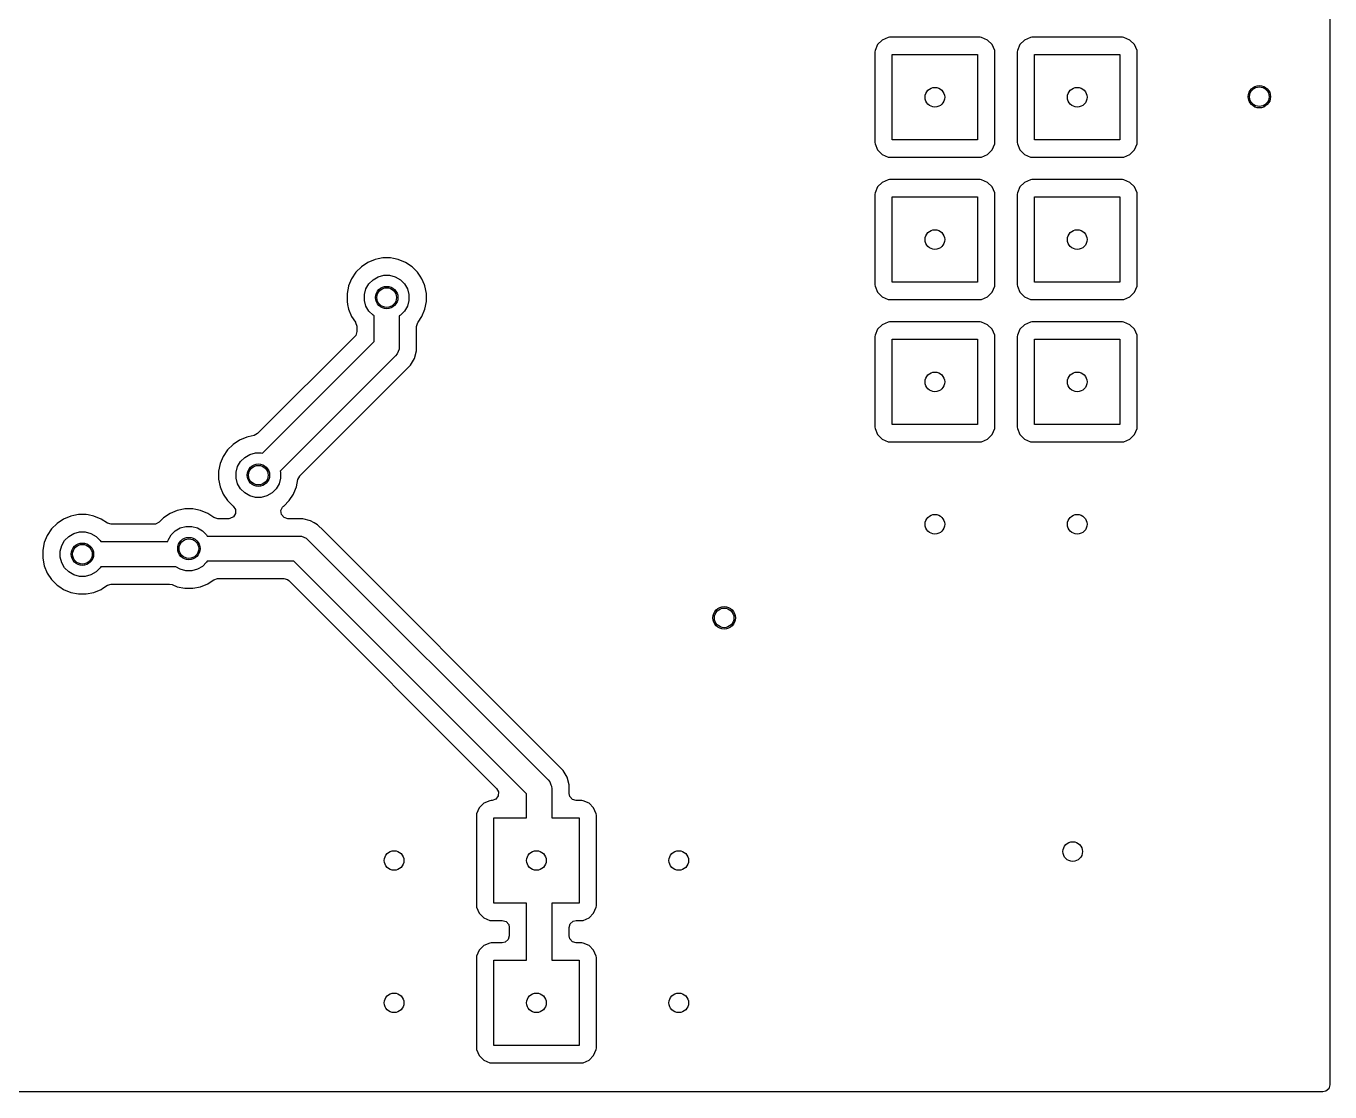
# Model space of a CAD drawing. Header units: inches. Extents: x 0.23 to 2.97, y 0.23 to 1.77.
# Drawn here: x 2.054 to 2.97, y 0.231 to 0.98 of the extents above; entities that cross this region are included whole.
import ezdxf

# ---------------------------------------------------------------- set-up
doc = ezdxf.new("R2010")
doc.units = ezdxf.units.IN
doc.header["$MEASUREMENT"] = 0
doc.layers.add('BLACK', color=250, linetype='CONTINUOUS')

msp = doc.modelspace()

# ---------------------------------------------------------------- linework, layer by layer
at = {"layer": 'BLACK', "linetype": 'CONTINUOUS'}
for p, q in [((2.97045, 1.76392), (2.97045, 0.23608)), ((2.66008, 0.97195), (2.65593, 0.97011)), ((2.6611, 0.97207), (2.66008, 0.97195)), ((2.66008, 0.97195), (2.66008, 0.97195)), ((2.72473, 0.97207), (2.6611, 0.97207)), ((2.6611, 0.97207), (2.6611, 0.97207)), ((2.72574, 0.97195), (2.72473, 0.97207)), ((2.72473, 0.97207), (2.72473, 0.97207)), ((2.7299, 0.97011), (2.72574, 0.97195)), ((2.72574, 0.97195), (2.72574, 0.97195)), ((2.76008, 0.97195), (2.75593, 0.97011)), ((2.7611, 0.97207), (2.76008, 0.97195)), ((2.76008, 0.97195), (2.76008, 0.97195)), ((2.82473, 0.97207), (2.7611, 0.97207)), ((2.7611, 0.97207), (2.7611, 0.97207)), ((2.82574, 0.97195), (2.82473, 0.97207)), ((2.82473, 0.97207), (2.82473, 0.97207)), ((2.8299, 0.97011), (2.82574, 0.97195)), ((2.82574, 0.97195), (2.82574, 0.97195)), ((2.65089, 0.96275), (2.65077, 0.96174)), ((2.65272, 0.9669), (2.65089, 0.96275)), ((2.65089, 0.96275), (2.65089, 0.96275)), ((2.65593, 0.97011), (2.65272, 0.9669)), ((2.65272, 0.9669), (2.65272, 0.9669)), ((2.65593, 0.97011), (2.65593, 0.97011)), ((2.73311, 0.9669), (2.7299, 0.97011)), ((2.7299, 0.97011), (2.7299, 0.97011)), ((2.73494, 0.96275), (2.73311, 0.9669)), ((2.73311, 0.9669), (2.73311, 0.9669)), ((2.73311, 0.9669), (2.73311, 0.9669)), ((2.73506, 0.96174), (2.73494, 0.96275)), ((2.75089, 0.96275), (2.75077, 0.96174)), ((2.75272, 0.9669), (2.75089, 0.96275)), ((2.75089, 0.96275), (2.75089, 0.96275)), ((2.75593, 0.97011), (2.75272, 0.9669)), ((2.75272, 0.9669), (2.75272, 0.9669)), ((2.75593, 0.97011), (2.75593, 0.97011)), ((2.83311, 0.9669), (2.8299, 0.97011)), ((2.8299, 0.97011), (2.8299, 0.97011)), ((2.83494, 0.96275), (2.83311, 0.9669)), ((2.83311, 0.9669), (2.83311, 0.9669)), ((2.83311, 0.9669), (2.83311, 0.9669)), ((2.83506, 0.96173), (2.83494, 0.96275)), ((2.65077, 0.96174), (2.65077, 0.89811)), ((2.66291, 0.89992), (2.66291, 0.95992)), ((2.66291, 0.95992), (2.72291, 0.95992)), ((2.72291, 0.95992), (2.72291, 0.89992)), ((2.73506, 0.96173), (2.73506, 0.96174)), ((2.73506, 0.89811), (2.73506, 0.96173)), ((2.75077, 0.96174), (2.75077, 0.89811)), ((2.76291, 0.89992), (2.76291, 0.95992)), ((2.76291, 0.95992), (2.82291, 0.95992)), ((2.82291, 0.95992), (2.82291, 0.89992)), ((2.83506, 0.89811), (2.83506, 0.96173)), ((2.65077, 0.89811), (2.65089, 0.89709)), ((2.72291, 0.89992), (2.66291, 0.89992)), ((2.73494, 0.89709), (2.73506, 0.89811)), ((2.75077, 0.89811), (2.75089, 0.89709)), ((2.82291, 0.89992), (2.76291, 0.89992)), ((2.83494, 0.89709), (2.83506, 0.89811)), ((2.65089, 0.89709), (2.65089, 0.89709)), ((2.65089, 0.89709), (2.65272, 0.89294)), ((2.65272, 0.89294), (2.65272, 0.89294)), ((2.65272, 0.89294), (2.65593, 0.88973)), ((2.65593, 0.88973), (2.65593, 0.88973)), ((2.65593, 0.88973), (2.65593, 0.88973)), ((2.65593, 0.88973), (2.66008, 0.88789)), ((2.72574, 0.88789), (2.7299, 0.88973)), ((2.7299, 0.88973), (2.73311, 0.89294)), ((2.73311, 0.89294), (2.73494, 0.89709)), ((2.75089, 0.89709), (2.75089, 0.89709)), ((2.75089, 0.89709), (2.75272, 0.89294)), ((2.75272, 0.89294), (2.75272, 0.89294)), ((2.75272, 0.89294), (2.75593, 0.88973)), ((2.75593, 0.88973), (2.75593, 0.88973)), ((2.75593, 0.88973), (2.75593, 0.88973)), ((2.75593, 0.88973), (2.76008, 0.88789)), ((2.82574, 0.88789), (2.8299, 0.88973)), ((2.8299, 0.88973), (2.83311, 0.89294)), ((2.83311, 0.89294), (2.83494, 0.89709)), ((2.66008, 0.88789), (2.6611, 0.88778)), ((2.6611, 0.88778), (2.6611, 0.88778)), ((2.6611, 0.88778), (2.6611, 0.88778)), ((2.6611, 0.88778), (2.72473, 0.88778)), ((2.72473, 0.88778), (2.72574, 0.88789)), ((2.72473, 0.88778), (2.72473, 0.88778)), ((2.76008, 0.88789), (2.7611, 0.88778)), ((2.7611, 0.88778), (2.7611, 0.88778)), ((2.7611, 0.88778), (2.7611, 0.88778)), ((2.7611, 0.88778), (2.82473, 0.88778)), ((2.82473, 0.88778), (2.82574, 0.88789)), ((2.82473, 0.88778), (2.82473, 0.88778)), ((2.66008, 0.87195), (2.65593, 0.87011)), ((2.6611, 0.87207), (2.66008, 0.87195)), ((2.66008, 0.87195), (2.66008, 0.87195)), ((2.72473, 0.87207), (2.6611, 0.87207)), ((2.6611, 0.87207), (2.6611, 0.87207)), ((2.72574, 0.87195), (2.72473, 0.87207)), ((2.72473, 0.87207), (2.72473, 0.87207)), ((2.7299, 0.87011), (2.72574, 0.87195)), ((2.72574, 0.87195), (2.72574, 0.87195)), ((2.76008, 0.87195), (2.75593, 0.87011)), ((2.7611, 0.87207), (2.76008, 0.87195)), ((2.76008, 0.87195), (2.76008, 0.87195)), ((2.82473, 0.87207), (2.7611, 0.87207)), ((2.7611, 0.87207), (2.7611, 0.87207)), ((2.82574, 0.87195), (2.82473, 0.87207)), ((2.82473, 0.87207), (2.82473, 0.87207)), ((2.8299, 0.87011), (2.82574, 0.87195)), ((2.82574, 0.87195), (2.82574, 0.87195)), ((2.65089, 0.86275), (2.65077, 0.86174)), ((2.65077, 0.86174), (2.65077, 0.79811)), ((2.65272, 0.8669), (2.65089, 0.86275)), ((2.65089, 0.86275), (2.65089, 0.86275)), ((2.65593, 0.87011), (2.65272, 0.8669)), ((2.65272, 0.8669), (2.65272, 0.8669)), ((2.65593, 0.87011), (2.65593, 0.87011)), ((2.73311, 0.8669), (2.7299, 0.87011)), ((2.7299, 0.87011), (2.7299, 0.87011)), ((2.73494, 0.86275), (2.73311, 0.8669)), ((2.73311, 0.8669), (2.73311, 0.8669)), ((2.73311, 0.8669), (2.73311, 0.8669)), ((2.73506, 0.86174), (2.73494, 0.86275)), ((2.73506, 0.86173), (2.73506, 0.86174)), ((2.73506, 0.79811), (2.73506, 0.86173)), ((2.75089, 0.86275), (2.75077, 0.86174)), ((2.75077, 0.86174), (2.75077, 0.79811)), ((2.75272, 0.8669), (2.75089, 0.86275)), ((2.75089, 0.86275), (2.75089, 0.86275)), ((2.75593, 0.87011), (2.75272, 0.8669)), ((2.75272, 0.8669), (2.75272, 0.8669)), ((2.75593, 0.87011), (2.75593, 0.87011)), ((2.83311, 0.8669), (2.8299, 0.87011)), ((2.8299, 0.87011), (2.8299, 0.87011)), ((2.83494, 0.86275), (2.83311, 0.8669)), ((2.83311, 0.8669), (2.83311, 0.8669)), ((2.83311, 0.8669), (2.83311, 0.8669)), ((2.83506, 0.86173), (2.83494, 0.86275)), ((2.83506, 0.79811), (2.83506, 0.86173)), ((2.66291, 0.79992), (2.66291, 0.85992)), ((2.66291, 0.85992), (2.72291, 0.85992)), ((2.72291, 0.85992), (2.72291, 0.79992)), ((2.76291, 0.79992), (2.76291, 0.85992)), ((2.76291, 0.85992), (2.82291, 0.85992)), ((2.82291, 0.85992), (2.82291, 0.79992)), ((2.29967, 0.81602), (2.2946, 0.81392)), ((2.29968, 0.81602), (2.29967, 0.81602)), ((2.30187, 0.81646), (2.29968, 0.81602)), ((2.29968, 0.81602), (2.29968, 0.81602)), ((2.30506, 0.81709), (2.30187, 0.81646)), ((2.31056, 0.81709), (2.30506, 0.81709)), ((2.30506, 0.81709), (2.30506, 0.81709)), ((2.31269, 0.81667), (2.31056, 0.81709)), ((2.31056, 0.81709), (2.31056, 0.81709)), ((2.31595, 0.81602), (2.31269, 0.81667)), ((2.32102, 0.81392), (2.31595, 0.81602)), ((2.31595, 0.81602), (2.31595, 0.81602)), ((2.31595, 0.81602), (2.31595, 0.81602)), ((2.28614, 0.80698), (2.28309, 0.80241)), ((2.28615, 0.80698), (2.28614, 0.80698)), ((2.29003, 0.81087), (2.28615, 0.80698)), ((2.2946, 0.81392), (2.29003, 0.81087)), ((2.29003, 0.81087), (2.29003, 0.81087)), ((2.2946, 0.81392), (2.2946, 0.81392)), ((2.32559, 0.81087), (2.32102, 0.81392)), ((2.32102, 0.81392), (2.32102, 0.81392)), ((2.32102, 0.81392), (2.32102, 0.81392)), ((2.32102, 0.81392), (2.32102, 0.81392)), ((2.32948, 0.80698), (2.32559, 0.81087)), ((2.33134, 0.8042), (2.32948, 0.80698)), ((2.28094, 0.79709), (2.27992, 0.79195)), ((2.28099, 0.79734), (2.28094, 0.79709)), ((2.28309, 0.80241), (2.28099, 0.79734)), ((2.28099, 0.79734), (2.28099, 0.79734)), ((2.28099, 0.79734), (2.28099, 0.79734)), ((2.28309, 0.80241), (2.28309, 0.80241)), ((2.29326, 0.79523), (2.29532, 0.79879)), ((2.29532, 0.79879), (2.29822, 0.80169)), ((2.29822, 0.80169), (2.30178, 0.80375)), ((2.30178, 0.80375), (2.30576, 0.80481)), ((2.30576, 0.80481), (2.30987, 0.80481)), ((2.30987, 0.80481), (2.31384, 0.80375)), ((2.31384, 0.80375), (2.3174, 0.80169)), ((2.3174, 0.80169), (2.32031, 0.79879)), ((2.32031, 0.79879), (2.32236, 0.79523)), ((2.33253, 0.80241), (2.33134, 0.8042)), ((2.33431, 0.79811), (2.33253, 0.80241)), ((2.33253, 0.80241), (2.33253, 0.80241)), ((2.33463, 0.79734), (2.33431, 0.79811)), ((2.33571, 0.79195), (2.33463, 0.79734)), ((2.65077, 0.79811), (2.65089, 0.79709)), ((2.65089, 0.79709), (2.65089, 0.79709)), ((2.65089, 0.79709), (2.65272, 0.79294)), ((2.72291, 0.79992), (2.66291, 0.79992)), ((2.73311, 0.79294), (2.73494, 0.79709)), ((2.73494, 0.79709), (2.73506, 0.79811)), ((2.75077, 0.79811), (2.75089, 0.79709)), ((2.75089, 0.79709), (2.75089, 0.79709)), ((2.75089, 0.79709), (2.75272, 0.79294)), ((2.82291, 0.79992), (2.76291, 0.79992)), ((2.83311, 0.79294), (2.83494, 0.79709)), ((2.83494, 0.79709), (2.83506, 0.79811)), ((2.27992, 0.79195), (2.27992, 0.78645)), ((2.2922, 0.79125), (2.29326, 0.79523)), ((2.2922, 0.78714), (2.2922, 0.79125)), ((2.32236, 0.79523), (2.32342, 0.79125)), ((2.32342, 0.79125), (2.32342, 0.78714)), ((2.33571, 0.78645), (2.33571, 0.79195)), ((2.65272, 0.79294), (2.65272, 0.79294)), ((2.65272, 0.79294), (2.65593, 0.78973)), ((2.65593, 0.78973), (2.65593, 0.78973)), ((2.65593, 0.78973), (2.65593, 0.78973)), ((2.65593, 0.78973), (2.66008, 0.78789)), ((2.66008, 0.78789), (2.6611, 0.78778)), ((2.6611, 0.78778), (2.6611, 0.78778)), ((2.6611, 0.78778), (2.6611, 0.78778)), ((2.6611, 0.78778), (2.72473, 0.78778)), ((2.72473, 0.78778), (2.72574, 0.78789)), ((2.72473, 0.78778), (2.72473, 0.78778)), ((2.72574, 0.78789), (2.7299, 0.78973)), ((2.7299, 0.78973), (2.73311, 0.79294)), ((2.75272, 0.79294), (2.75272, 0.79294)), ((2.75272, 0.79294), (2.75593, 0.78973)), ((2.75593, 0.78973), (2.75593, 0.78973)), ((2.75593, 0.78973), (2.75593, 0.78973)), ((2.75593, 0.78973), (2.76008, 0.78789)), ((2.76008, 0.78789), (2.7611, 0.78778)), ((2.7611, 0.78778), (2.7611, 0.78778)), ((2.7611, 0.78778), (2.7611, 0.78778)), ((2.7611, 0.78778), (2.82473, 0.78778)), ((2.82473, 0.78778), (2.82574, 0.78789)), ((2.82473, 0.78778), (2.82473, 0.78778)), ((2.82574, 0.78789), (2.8299, 0.78973)), ((2.8299, 0.78973), (2.83311, 0.79294)), ((2.27992, 0.78645), (2.28034, 0.78432)), ((2.28034, 0.78432), (2.28099, 0.78106)), ((2.28099, 0.78106), (2.28099, 0.78106)), ((2.28099, 0.78106), (2.28099, 0.78106)), ((2.28099, 0.78106), (2.28309, 0.77599)), ((2.29326, 0.78317), (2.2922, 0.78714)), ((2.29532, 0.77961), (2.29326, 0.78317)), ((2.29822, 0.77671), (2.29532, 0.77961)), ((2.32031, 0.77961), (2.3174, 0.77671)), ((2.32236, 0.78317), (2.32031, 0.77961)), ((2.32342, 0.78714), (2.32236, 0.78317)), ((2.33253, 0.77599), (2.33463, 0.78106)), ((2.33463, 0.78106), (2.33571, 0.78645)), ((2.28309, 0.77599), (2.28309, 0.77599)), ((2.28309, 0.77599), (2.28309, 0.77599)), ((2.28309, 0.77599), (2.28579, 0.77195)), ((2.28579, 0.77195), (2.28597, 0.77168)), ((2.28597, 0.77168), (2.28681, 0.76901)), ((2.29895, 0.77628), (2.29822, 0.77671)), ((2.29895, 0.75822), (2.29895, 0.77628)), ((2.3174, 0.77671), (2.31667, 0.77628)), ((2.31667, 0.77628), (2.31667, 0.75455)), ((2.32882, 0.76892), (2.3296, 0.7716)), ((2.3296, 0.7716), (2.32965, 0.77168)), ((2.32965, 0.77168), (2.32983, 0.77195)), ((2.32983, 0.77195), (2.33253, 0.77599)), ((2.65593, 0.77011), (2.65272, 0.7669)), ((2.66008, 0.77195), (2.65593, 0.77011)), ((2.65593, 0.77011), (2.65593, 0.77011)), ((2.6611, 0.77207), (2.66008, 0.77195)), ((2.66008, 0.77195), (2.66008, 0.77195)), ((2.72473, 0.77207), (2.6611, 0.77207)), ((2.6611, 0.77207), (2.6611, 0.77207)), ((2.72574, 0.77195), (2.72473, 0.77207)), ((2.72473, 0.77207), (2.72473, 0.77207)), ((2.7299, 0.77011), (2.72574, 0.77195)), ((2.72574, 0.77195), (2.72574, 0.77195)), ((2.73311, 0.7669), (2.7299, 0.77011)), ((2.7299, 0.77011), (2.7299, 0.77011)), ((2.75593, 0.77011), (2.75272, 0.7669)), ((2.76008, 0.77195), (2.75593, 0.77011)), ((2.75593, 0.77011), (2.75593, 0.77011)), ((2.7611, 0.77207), (2.76008, 0.77195)), ((2.76008, 0.77195), (2.76008, 0.77195)), ((2.82473, 0.77207), (2.7611, 0.77207)), ((2.7611, 0.77207), (2.7611, 0.77207)), ((2.82574, 0.77195), (2.82473, 0.77207)), ((2.82473, 0.77207), (2.82473, 0.77207)), ((2.8299, 0.77011), (2.82574, 0.77195)), ((2.82574, 0.77195), (2.82574, 0.77195)), ((2.83311, 0.7669), (2.8299, 0.77011)), ((2.8299, 0.77011), (2.8299, 0.77011)), ((2.28535, 0.7618), (2.21714, 0.69359)), ((2.28602, 0.76263), (2.28535, 0.7618)), ((2.28681, 0.76531), (2.28602, 0.76263)), ((2.28681, 0.76901), (2.28681, 0.76892)), ((2.28681, 0.76892), (2.28681, 0.76531)), ((2.32882, 0.76174), (2.32882, 0.76892)), ((2.32882, 0.75762), (2.32882, 0.76174)), ((2.65089, 0.76275), (2.65077, 0.76174)), ((2.65077, 0.76174), (2.65077, 0.69811)), ((2.65272, 0.7669), (2.65089, 0.76275)), ((2.65089, 0.76275), (2.65089, 0.76275)), ((2.65272, 0.7669), (2.65272, 0.7669)), ((2.73494, 0.76275), (2.73311, 0.7669)), ((2.73311, 0.7669), (2.73311, 0.7669)), ((2.73311, 0.7669), (2.73311, 0.7669)), ((2.73506, 0.76174), (2.73494, 0.76275)), ((2.73506, 0.76173), (2.73506, 0.76174)), ((2.73506, 0.69811), (2.73506, 0.76173)), ((2.75089, 0.76275), (2.75077, 0.76174)), ((2.75077, 0.76174), (2.75077, 0.69811)), ((2.75272, 0.7669), (2.75089, 0.76275)), ((2.75089, 0.76275), (2.75089, 0.76275)), ((2.75272, 0.7669), (2.75272, 0.7669)), ((2.83494, 0.76275), (2.83311, 0.7669)), ((2.83311, 0.7669), (2.83311, 0.7669)), ((2.83311, 0.7669), (2.83311, 0.7669)), ((2.83506, 0.76173), (2.83494, 0.76275)), ((2.83506, 0.69811), (2.83506, 0.76173)), ((2.22052, 0.67979), (2.29895, 0.75822)), ((2.3165, 0.75283), (2.31518, 0.74963)), ((2.31667, 0.75455), (2.3165, 0.75283)), ((2.3165, 0.75283), (2.3165, 0.75283)), ((2.32738, 0.74645), (2.32882, 0.75179)), ((2.32882, 0.75732), (2.32882, 0.75762)), ((2.32882, 0.75762), (2.32882, 0.75762)), ((2.32882, 0.75179), (2.32882, 0.75732)), ((2.66291, 0.69992), (2.66291, 0.75992)), ((2.66291, 0.75992), (2.72291, 0.75992)), ((2.72291, 0.75992), (2.72291, 0.69992)), ((2.76291, 0.69992), (2.76291, 0.75992)), ((2.76291, 0.75992), (2.82291, 0.75992)), ((2.82291, 0.75992), (2.82291, 0.69992)), ((2.31408, 0.74829), (2.23305, 0.66726)), ((2.31518, 0.74963), (2.31408, 0.74829)), ((2.32462, 0.74166), (2.32664, 0.74516)), ((2.32664, 0.74516), (2.32738, 0.74645)), ((2.24684, 0.66388), (2.32035, 0.73739)), ((2.32035, 0.73739), (2.32462, 0.74166)), ((2.32035, 0.73739), (2.32035, 0.73739)), ((2.32462, 0.74166), (2.32462, 0.74166)), ((2.65077, 0.69811), (2.65089, 0.69709)), ((2.65089, 0.69709), (2.65089, 0.69709)), ((2.65089, 0.69709), (2.65272, 0.69294)), ((2.72291, 0.69992), (2.66291, 0.69992)), ((2.73311, 0.69294), (2.73494, 0.69709)), ((2.73494, 0.69709), (2.73506, 0.69811)), ((2.75077, 0.69811), (2.75089, 0.69709)), ((2.75089, 0.69709), (2.75089, 0.69709)), ((2.75089, 0.69709), (2.75272, 0.69294)), ((2.82291, 0.69992), (2.76291, 0.69992)), ((2.83311, 0.69294), (2.83494, 0.69709)), ((2.83494, 0.69709), (2.83506, 0.69811)), ((2.20444, 0.68912), (2.19987, 0.68606)), ((2.20952, 0.69122), (2.20444, 0.68912)), ((2.20444, 0.68912), (2.20444, 0.68912)), ((2.21046, 0.6914), (2.20952, 0.69122)), ((2.20952, 0.69122), (2.20952, 0.69122)), ((2.20952, 0.69122), (2.20952, 0.69122)), ((2.2146, 0.69223), (2.21046, 0.6914)), ((2.21469, 0.69225), (2.2146, 0.69223)), ((2.21714, 0.69359), (2.21469, 0.69225)), ((2.65272, 0.69294), (2.65272, 0.69294)), ((2.65272, 0.69294), (2.65593, 0.68973)), ((2.65593, 0.68973), (2.65593, 0.68973)), ((2.65593, 0.68973), (2.65593, 0.68973)), ((2.65593, 0.68973), (2.66008, 0.68789)), ((2.66008, 0.68789), (2.6611, 0.68778)), ((2.6611, 0.68778), (2.6611, 0.68778)), ((2.6611, 0.68778), (2.6611, 0.68778)), ((2.6611, 0.68778), (2.72473, 0.68778)), ((2.72473, 0.68778), (2.72574, 0.68789)), ((2.72473, 0.68778), (2.72473, 0.68778)), ((2.72574, 0.68789), (2.7299, 0.68973)), ((2.7299, 0.68973), (2.73311, 0.69294)), ((2.75272, 0.69294), (2.75272, 0.69294)), ((2.75272, 0.69294), (2.75593, 0.68973)), ((2.75593, 0.68973), (2.75593, 0.68973)), ((2.75593, 0.68973), (2.75593, 0.68973)), ((2.75593, 0.68973), (2.76008, 0.68789)), ((2.76008, 0.68789), (2.7611, 0.68778)), ((2.7611, 0.68778), (2.7611, 0.68778)), ((2.7611, 0.68778), (2.7611, 0.68778)), ((2.7611, 0.68778), (2.82473, 0.68778)), ((2.82473, 0.68778), (2.82574, 0.68789)), ((2.82473, 0.68778), (2.82473, 0.68778)), ((2.82574, 0.68789), (2.8299, 0.68973)), ((2.8299, 0.68973), (2.83311, 0.69294)), ((2.19599, 0.68218), (2.19293, 0.67761)), ((2.19987, 0.68606), (2.19599, 0.68218)), ((2.19599, 0.68218), (2.19599, 0.68218)), ((2.19987, 0.68606), (2.19987, 0.68606)), ((2.20807, 0.67689), (2.21163, 0.67895)), ((2.21163, 0.67895), (2.2156, 0.68001)), ((2.2156, 0.68001), (2.21971, 0.68001)), ((2.21971, 0.68001), (2.22052, 0.67979)), ((2.19083, 0.67253), (2.18976, 0.66714)), ((2.19293, 0.67761), (2.19083, 0.67253)), ((2.19293, 0.67761), (2.19293, 0.67761)), ((2.20204, 0.66645), (2.2031, 0.67042)), ((2.2031, 0.67042), (2.20516, 0.67398)), ((2.20516, 0.67398), (2.20807, 0.67689)), ((2.18976, 0.66714), (2.18976, 0.66714)), ((2.18976, 0.66714), (2.18976, 0.66165)), ((2.18976, 0.66165), (2.19083, 0.65626)), ((2.20204, 0.66234), (2.20204, 0.66645)), ((2.2031, 0.65837), (2.20204, 0.66234)), ((2.23327, 0.66234), (2.2322, 0.65837)), ((2.23305, 0.66726), (2.23327, 0.66645)), ((2.23327, 0.66645), (2.23327, 0.66234)), ((2.24448, 0.65626), (2.24549, 0.66134)), ((2.24549, 0.66134), (2.24678, 0.66382)), ((2.24678, 0.66382), (2.24684, 0.66388)), ((2.19083, 0.65626), (2.19083, 0.65626)), ((2.19083, 0.65626), (2.19083, 0.65626)), ((2.19083, 0.65626), (2.19293, 0.65118)), ((2.19293, 0.65118), (2.19293, 0.65118)), ((2.19293, 0.65118), (2.19293, 0.65118)), ((2.19293, 0.65118), (2.19599, 0.64661)), ((2.20516, 0.65481), (2.2031, 0.65837)), ((2.20807, 0.6519), (2.20516, 0.65481)), ((2.21163, 0.64985), (2.20807, 0.6519)), ((2.22724, 0.6519), (2.22368, 0.64985)), ((2.23015, 0.65481), (2.22724, 0.6519)), ((2.2322, 0.65837), (2.23015, 0.65481)), ((2.23932, 0.64661), (2.24237, 0.65118)), ((2.24237, 0.65118), (2.24264, 0.65183)), ((2.24264, 0.65183), (2.24448, 0.65626)), ((2.24448, 0.65626), (2.24448, 0.65626)), ((2.24448, 0.65626), (2.24448, 0.65626)), ((2.19599, 0.64661), (2.19987, 0.64273)), ((2.19987, 0.64273), (2.19987, 0.64273)), ((2.19987, 0.64273), (2.20001, 0.64262)), ((2.20001, 0.64262), (2.20158, 0.64031)), ((2.2156, 0.64878), (2.21163, 0.64985)), ((2.21971, 0.64878), (2.2156, 0.64878)), ((2.22368, 0.64985), (2.21971, 0.64878)), ((2.23354, 0.63949), (2.2347, 0.64203)), ((2.2347, 0.64203), (2.2353, 0.64262)), ((2.2353, 0.64262), (2.23543, 0.64273)), ((2.23543, 0.64273), (2.23544, 0.64273)), ((2.23544, 0.64273), (2.23932, 0.64661)), ((2.08082, 0.6336), (2.07625, 0.63055)), ((2.0859, 0.63571), (2.08082, 0.6336)), ((2.08082, 0.6336), (2.08082, 0.6336)), ((2.08809, 0.63614), (2.0859, 0.63571)), ((2.0859, 0.63571), (2.0859, 0.63571)), ((2.0859, 0.63571), (2.0859, 0.63571)), ((2.09128, 0.63678), (2.08809, 0.63614)), ((2.09678, 0.63678), (2.09128, 0.63678)), ((2.09128, 0.63678), (2.09128, 0.63678)), ((2.09816, 0.6365), (2.09678, 0.63678)), ((2.09678, 0.63678), (2.09678, 0.63678)), ((2.10217, 0.63571), (2.09816, 0.6365)), ((2.10724, 0.6336), (2.10217, 0.63571)), ((2.10217, 0.63571), (2.10217, 0.63571)), ((2.10217, 0.63571), (2.10217, 0.63571)), ((2.11155, 0.63072), (2.10724, 0.6336)), ((2.10724, 0.6336), (2.10724, 0.6336)), ((2.15105, 0.63449), (2.14791, 0.63134)), ((2.15562, 0.63754), (2.15105, 0.63449)), ((2.15105, 0.63449), (2.15105, 0.63449)), ((2.1607, 0.63964), (2.15562, 0.63754)), ((2.15562, 0.63754), (2.15562, 0.63754)), ((2.16289, 0.64008), (2.1607, 0.63964)), ((2.1607, 0.63964), (2.1607, 0.63964)), ((2.1607, 0.63964), (2.1607, 0.63964)), ((2.16609, 0.64071), (2.16289, 0.64008)), ((2.17158, 0.64071), (2.16609, 0.64071)), ((2.16609, 0.64071), (2.16609, 0.64071)), ((2.17362, 0.64031), (2.17158, 0.64071)), ((2.17158, 0.64071), (2.17158, 0.64071)), ((2.17697, 0.63964), (2.17362, 0.64031)), ((2.18205, 0.63754), (2.17697, 0.63964)), ((2.17697, 0.63964), (2.17697, 0.63964)), ((2.17697, 0.63964), (2.17697, 0.63964)), ((2.18636, 0.63466), (2.18205, 0.63754)), ((2.18205, 0.63754), (2.18205, 0.63754)), ((2.18643, 0.63461), (2.18636, 0.63466)), ((2.18911, 0.63383), (2.18643, 0.63461)), ((2.19686, 0.63383), (2.18911, 0.63383)), ((2.1977, 0.6339), (2.19686, 0.63383)), ((2.20021, 0.63512), (2.1977, 0.6339)), ((2.20165, 0.63752), (2.20021, 0.63512)), ((2.20158, 0.64031), (2.20165, 0.63752)), ((2.23394, 0.63673), (2.23354, 0.63949)), ((2.23577, 0.63461), (2.23394, 0.63673)), ((2.23845, 0.63383), (2.23577, 0.63461)), ((2.24316, 0.63383), (2.23845, 0.63383)), ((2.24347, 0.63383), (2.24316, 0.63383)), ((2.24316, 0.63383), (2.24316, 0.63383)), ((2.249, 0.63383), (2.24347, 0.63383)), ((2.25434, 0.63239), (2.249, 0.63383)), ((2.249, 0.63383), (2.249, 0.63383)), ((2.25674, 0.63101), (2.25434, 0.63239)), ((2.07237, 0.62667), (2.06931, 0.6221)), ((2.07625, 0.63055), (2.07237, 0.62667)), ((2.07237, 0.62667), (2.07237, 0.62667)), ((2.07625, 0.63055), (2.07625, 0.63055)), ((2.08445, 0.62138), (2.08801, 0.62343)), ((2.08801, 0.62343), (2.09198, 0.6245)), ((2.09198, 0.6245), (2.09609, 0.6245)), ((2.09609, 0.6245), (2.10006, 0.62343)), ((2.10006, 0.62343), (2.10362, 0.62138)), ((2.11163, 0.63068), (2.11155, 0.63072)), ((2.11431, 0.62989), (2.11163, 0.63068)), ((2.1444, 0.62989), (2.11431, 0.62989)), ((2.14545, 0.63), (2.1444, 0.62989)), ((2.14791, 0.63134), (2.14545, 0.63)), ((2.15634, 0.62241), (2.15925, 0.62531)), ((2.15925, 0.62531), (2.16281, 0.62737)), ((2.16281, 0.62737), (2.16678, 0.62843)), ((2.16678, 0.62843), (2.17089, 0.62843)), ((2.17089, 0.62843), (2.17486, 0.62737)), ((2.17486, 0.62737), (2.17842, 0.62531)), ((2.17842, 0.62531), (2.18133, 0.62241)), ((2.25913, 0.62963), (2.25674, 0.63101)), ((2.25674, 0.63101), (2.25674, 0.63101)), ((2.26332, 0.62544), (2.25913, 0.62963)), ((2.25913, 0.62963), (2.25913, 0.62963)), ((2.26332, 0.62543), (2.26332, 0.62544)), ((2.42768, 0.46108), (2.26332, 0.62543)), ((2.06721, 0.61702), (2.06614, 0.61163)), ((2.06931, 0.6221), (2.06721, 0.61702)), ((2.06931, 0.6221), (2.06931, 0.6221)), ((2.07842, 0.61094), (2.07948, 0.61491)), ((2.07948, 0.61491), (2.08154, 0.61847)), ((2.08154, 0.61847), (2.08445, 0.62138)), ((2.10362, 0.62138), (2.10653, 0.61847)), ((2.10653, 0.61847), (2.10695, 0.61774)), ((2.10695, 0.61774), (2.15399, 0.61774)), ((2.15399, 0.61774), (2.15429, 0.61885)), ((2.15429, 0.61885), (2.15634, 0.62241)), ((2.18133, 0.62241), (2.18175, 0.62168)), ((2.18175, 0.62168), (2.24623, 0.62168)), ((2.24623, 0.62168), (2.24796, 0.62151)), ((2.24796, 0.62151), (2.24796, 0.62151)), ((2.24796, 0.62151), (2.25116, 0.62019)), ((2.25116, 0.62019), (2.2525, 0.61908)), ((2.2525, 0.61908), (2.42122, 0.45036)), ((2.06614, 0.61163), (2.06614, 0.61163)), ((2.06614, 0.61163), (2.06614, 0.60614)), ((2.06614, 0.60614), (2.06721, 0.60075)), ((2.07842, 0.60683), (2.07842, 0.61094)), ((2.07948, 0.60286), (2.07842, 0.60683)), ((2.06721, 0.60075), (2.06721, 0.60075)), ((2.06721, 0.60075), (2.06721, 0.60075)), ((2.06721, 0.60075), (2.06931, 0.59567)), ((2.06931, 0.59567), (2.06931, 0.59567)), ((2.06931, 0.59567), (2.06931, 0.59567)), ((2.06931, 0.59567), (2.07237, 0.5911)), ((2.08154, 0.5993), (2.07948, 0.60286)), ((2.08445, 0.59639), (2.08154, 0.5993)), ((2.08801, 0.59433), (2.08445, 0.59639)), ((2.10362, 0.59639), (2.10006, 0.59433)), ((2.10653, 0.5993), (2.10362, 0.59639)), ((2.10695, 0.60003), (2.10653, 0.5993)), ((2.15977, 0.60003), (2.10695, 0.60003)), ((2.16281, 0.59827), (2.15977, 0.60003)), ((2.16678, 0.59721), (2.16281, 0.59827)), ((2.17089, 0.59721), (2.16678, 0.59721)), ((2.17486, 0.59827), (2.17089, 0.59721)), ((2.17842, 0.60033), (2.17486, 0.59827)), ((2.18133, 0.60323), (2.17842, 0.60033)), ((2.18175, 0.60396), (2.18133, 0.60323)), ((2.24256, 0.60396), (2.18175, 0.60396)), ((2.4061, 0.44043), (2.24256, 0.60396)), ((2.07237, 0.5911), (2.07625, 0.58722)), ((2.07625, 0.58722), (2.07807, 0.586)), ((2.09198, 0.59327), (2.08801, 0.59433)), ((2.09609, 0.59327), (2.09198, 0.59327)), ((2.10006, 0.59433), (2.09609, 0.59327)), ((2.10839, 0.58493), (2.11155, 0.58704)), ((2.11155, 0.58704), (2.11422, 0.58788)), ((2.11422, 0.58788), (2.11431, 0.58788)), ((2.11431, 0.58788), (2.15517, 0.58788)), ((2.15517, 0.58788), (2.15707, 0.5875)), ((2.15707, 0.5875), (2.1607, 0.586)), ((2.17697, 0.586), (2.18205, 0.5881)), ((2.18205, 0.5881), (2.18308, 0.58879)), ((2.18308, 0.58879), (2.18636, 0.59098)), ((2.18636, 0.59098), (2.18902, 0.59182)), ((2.18902, 0.59182), (2.18911, 0.59182)), ((2.18911, 0.59182), (2.23548, 0.59182)), ((2.23548, 0.59182), (2.23816, 0.59103)), ((2.23816, 0.59103), (2.23899, 0.59036)), ((2.23899, 0.59036), (2.38504, 0.44431)), ((2.07807, 0.586), (2.08082, 0.58417)), ((2.08082, 0.58417), (2.08082, 0.58417)), ((2.08082, 0.58417), (2.0859, 0.58206)), ((2.0859, 0.58206), (2.0859, 0.58206)), ((2.0859, 0.58206), (2.0859, 0.58206)), ((2.0859, 0.58206), (2.09128, 0.58099)), ((2.09128, 0.58099), (2.09128, 0.58099)), ((2.09128, 0.58099), (2.09678, 0.58099)), ((2.09678, 0.58099), (2.10217, 0.58206)), ((2.09678, 0.58099), (2.09678, 0.58099)), ((2.10217, 0.58206), (2.10724, 0.58417)), ((2.10724, 0.58417), (2.10839, 0.58493)), ((2.1607, 0.586), (2.1607, 0.586)), ((2.1607, 0.586), (2.1607, 0.586)), ((2.1607, 0.586), (2.16609, 0.58493)), ((2.16609, 0.58493), (2.16609, 0.58493)), ((2.16609, 0.58493), (2.17158, 0.58493)), ((2.17158, 0.58493), (2.17697, 0.586)), ((2.17158, 0.58493), (2.17158, 0.58493)), ((2.42768, 0.46107), (2.42768, 0.46108)), ((2.43177, 0.45699), (2.42768, 0.46107)), ((2.42122, 0.45036), (2.42233, 0.44902)), ((2.42233, 0.44902), (2.42322, 0.44686)), ((2.43453, 0.4522), (2.43177, 0.45699)), ((2.43177, 0.45699), (2.43177, 0.45699)), ((2.43596, 0.44686), (2.43453, 0.4522)), ((2.43453, 0.4522), (2.43453, 0.4522)), ((2.38504, 0.44431), (2.38638, 0.44186)), ((2.38638, 0.44186), (2.38618, 0.43907)), ((2.4061, 0.4237), (2.4061, 0.44043)), ((2.42322, 0.44686), (2.42365, 0.44582)), ((2.42365, 0.44582), (2.42382, 0.44409)), ((2.42382, 0.44409), (2.42382, 0.4237)), ((2.43596, 0.44093), (2.43596, 0.44686)), ((2.43596, 0.44686), (2.43596, 0.44686)), ((2.43596, 0.44081), (2.43596, 0.44093)), ((2.43596, 0.44093), (2.43596, 0.44093)), ((2.43641, 0.43875), (2.43596, 0.44081)), ((2.3728, 0.43068), (2.37096, 0.42653)), ((2.37601, 0.43389), (2.3728, 0.43068)), ((2.3728, 0.43068), (2.3728, 0.43068)), ((2.38016, 0.43573), (2.37601, 0.43389)), ((2.37601, 0.43389), (2.37601, 0.43389)), ((2.38118, 0.43585), (2.38016, 0.43573)), ((2.38016, 0.43573), (2.38016, 0.43573)), ((2.38153, 0.43585), (2.38118, 0.43585)), ((2.38188, 0.43586), (2.38153, 0.43585)), ((2.3845, 0.43684), (2.38188, 0.43586)), ((2.38618, 0.43907), (2.3845, 0.43684)), ((2.43824, 0.43663), (2.43641, 0.43875)), ((2.44093, 0.43585), (2.43824, 0.43663)), ((2.44481, 0.43585), (2.44093, 0.43585)), ((2.44582, 0.43573), (2.44481, 0.43585)), ((2.44481, 0.43585), (2.44481, 0.43585)), ((2.44997, 0.43389), (2.44582, 0.43573)), ((2.44582, 0.43573), (2.44582, 0.43573)), ((2.44997, 0.43389), (2.44997, 0.43389)), ((2.45319, 0.43068), (2.44997, 0.43389)), ((2.45502, 0.42653), (2.45319, 0.43068)), ((2.45319, 0.43068), (2.45319, 0.43068)), ((2.45319, 0.43068), (2.45319, 0.43068)), ((2.37096, 0.42653), (2.37085, 0.42551)), ((2.37085, 0.42551), (2.37085, 0.36189)), ((2.37096, 0.42653), (2.37096, 0.42653)), ((2.38299, 0.3637), (2.38299, 0.4237)), ((2.38299, 0.4237), (2.4061, 0.4237)), ((2.42382, 0.4237), (2.44299, 0.4237)), ((2.44299, 0.4237), (2.44299, 0.3637)), ((2.45514, 0.42551), (2.45502, 0.42653)), ((2.45514, 0.36189), (2.45514, 0.42551)), ((2.37085, 0.36189), (2.37096, 0.36087)), ((2.37096, 0.36087), (2.37096, 0.36087)), ((2.37096, 0.36087), (2.3728, 0.35672)), ((2.4061, 0.3637), (2.38299, 0.3637)), ((2.4061, 0.3237), (2.4061, 0.3637)), ((2.44299, 0.3637), (2.42382, 0.3637)), ((2.42382, 0.3637), (2.42382, 0.3237)), ((2.45319, 0.35672), (2.45502, 0.36087)), ((2.45502, 0.36087), (2.45514, 0.36189)), ((2.3728, 0.35672), (2.3728, 0.35672)), ((2.3728, 0.35672), (2.37601, 0.35351)), ((2.37601, 0.35351), (2.37601, 0.35351)), ((2.37601, 0.35351), (2.37601, 0.35351)), ((2.37601, 0.35351), (2.38016, 0.35167)), ((2.38016, 0.35167), (2.38118, 0.35156)), ((2.38118, 0.35156), (2.38118, 0.35156)), ((2.38118, 0.35156), (2.38118, 0.35156)), ((2.38118, 0.35156), (2.389, 0.35156)), ((2.389, 0.35156), (2.39168, 0.35077)), ((2.39168, 0.35077), (2.39351, 0.34866)), ((2.39351, 0.34866), (2.39396, 0.34659)), ((2.43596, 0.34659), (2.43675, 0.34928)), ((2.43675, 0.34928), (2.43886, 0.35111)), ((2.43886, 0.35111), (2.44093, 0.35156)), ((2.44093, 0.35156), (2.44481, 0.35156)), ((2.44481, 0.35156), (2.44582, 0.35167)), ((2.44481, 0.35156), (2.44481, 0.35156)), ((2.44582, 0.35167), (2.44997, 0.35351)), ((2.44997, 0.35351), (2.45319, 0.35672)), ((2.39396, 0.34081), (2.39317, 0.33813)), ((2.39396, 0.34659), (2.39396, 0.34081)), ((2.43596, 0.34081), (2.43596, 0.34659)), ((2.43641, 0.33875), (2.43596, 0.34081)), ((2.3728, 0.33068), (2.37096, 0.32653)), ((2.37601, 0.33389), (2.3728, 0.33068)), ((2.3728, 0.33068), (2.3728, 0.33068)), ((2.38016, 0.33573), (2.37601, 0.33389)), ((2.37601, 0.33389), (2.37601, 0.33389)), ((2.38118, 0.33585), (2.38016, 0.33573)), ((2.38016, 0.33573), (2.38016, 0.33573)), ((2.389, 0.33585), (2.38118, 0.33585)), ((2.39106, 0.33629), (2.389, 0.33585)), ((2.39317, 0.33813), (2.39106, 0.33629)), ((2.43824, 0.33663), (2.43641, 0.33875)), ((2.44093, 0.33585), (2.43824, 0.33663)), ((2.44481, 0.33585), (2.44093, 0.33585)), ((2.44582, 0.33573), (2.44481, 0.33585)), ((2.44481, 0.33585), (2.44481, 0.33585)), ((2.44997, 0.33389), (2.44582, 0.33573)), ((2.44582, 0.33573), (2.44582, 0.33573)), ((2.44997, 0.33389), (2.44997, 0.33389)), ((2.45319, 0.33068), (2.44997, 0.33389)), ((2.45502, 0.32653), (2.45319, 0.33068)), ((2.45319, 0.33068), (2.45319, 0.33068)), ((2.45319, 0.33068), (2.45319, 0.33068)), ((2.37096, 0.32653), (2.37085, 0.32551)), ((2.37085, 0.32551), (2.37085, 0.26189)), ((2.37096, 0.32653), (2.37096, 0.32653)), ((2.38299, 0.2637), (2.38299, 0.3237)), ((2.38299, 0.3237), (2.4061, 0.3237)), ((2.42382, 0.3237), (2.44299, 0.3237)), ((2.44299, 0.3237), (2.44299, 0.2637)), ((2.45514, 0.32551), (2.45502, 0.32653)), ((2.45514, 0.26189), (2.45514, 0.32551)), ((2.37085, 0.26189), (2.37096, 0.26087)), ((2.37096, 0.26087), (2.37096, 0.26087)), ((2.37096, 0.26087), (2.3728, 0.25672)), ((2.3728, 0.25672), (2.3728, 0.25672)), ((2.3728, 0.25672), (2.37601, 0.25351)), ((2.44299, 0.2637), (2.38299, 0.2637)), ((2.44997, 0.25351), (2.45319, 0.25672)), ((2.45319, 0.25672), (2.45502, 0.26087)), ((2.45502, 0.26087), (2.45514, 0.26189)), ((2.37601, 0.25351), (2.37601, 0.25351)), ((2.37601, 0.25351), (2.37601, 0.25351)), ((2.37601, 0.25351), (2.38016, 0.25167)), ((2.38016, 0.25167), (2.38118, 0.25156)), ((2.38118, 0.25156), (2.38118, 0.25156)), ((2.38118, 0.25156), (2.38118, 0.25156)), ((2.38118, 0.25156), (2.44481, 0.25156)), ((2.44481, 0.25156), (2.44582, 0.25167)), ((2.44481, 0.25156), (2.44481, 0.25156)), ((2.44582, 0.25167), (2.44997, 0.25351)), ((2.96549, 0.23112), (0.23451, 0.23112)), ((2.96755, 0.23157), (2.96549, 0.23112)), ((2.96967, 0.2334), (2.96755, 0.23157)), ((2.97045, 0.23608), (2.96967, 0.2334))]:
    msp.add_line(p, q, dxfattribs=at)
at = {"layer": 'BLACK'}
for centre, radius in [((2.69291, 0.92992), 0.00689), ((2.79291, 0.92992), 0.00689), ((2.92087, 0.93031), 0.00787), ((2.69291, 0.82992), 0.00689), ((2.79291, 0.82992), 0.00689), ((2.30781, 0.7892), 0.00787), ((2.69291, 0.72992), 0.00689), ((2.79291, 0.72992), 0.00689), ((2.21765, 0.6644), 0.00787), ((2.69291, 0.62992), 0.00689), ((2.79291, 0.62992), 0.00689), ((2.09403, 0.60888), 0.00787), ((2.16884, 0.61282), 0.00787), ((2.54488, 0.56417), 0.00787), ((2.78976, 0.4), 0.00689), ((2.31299, 0.3937), 0.00689), ((2.41299, 0.3937), 0.00689), ((2.51299, 0.3937), 0.00689), ((2.31299, 0.2937), 0.00689), ((2.41299, 0.2937), 0.00689), ((2.51299, 0.2937), 0.00689)]:
    msp.add_circle(centre, radius, dxfattribs=at)
at = {"layer": 'WHITE'}
for centre in [(2.69291, 0.92992), (2.79291, 0.92992), (2.92087, 0.93031), (2.69291, 0.82992), (2.79291, 0.82992), (2.30781, 0.7892), (2.69291, 0.72992), (2.79291, 0.72992), (2.21765, 0.6644), (2.69291, 0.62992), (2.79291, 0.62992), (2.09403, 0.60888), (2.16884, 0.61282), (2.54488, 0.56417), (2.78976, 0.4), (2.31299, 0.3937), (2.41299, 0.3937), (2.51299, 0.3937), (2.31299, 0.2937), (2.41299, 0.2937), (2.51299, 0.2937)]:
    msp.add_circle(centre, 0.00689, dxfattribs=at)

doc.saveas('drawing.dxf')
